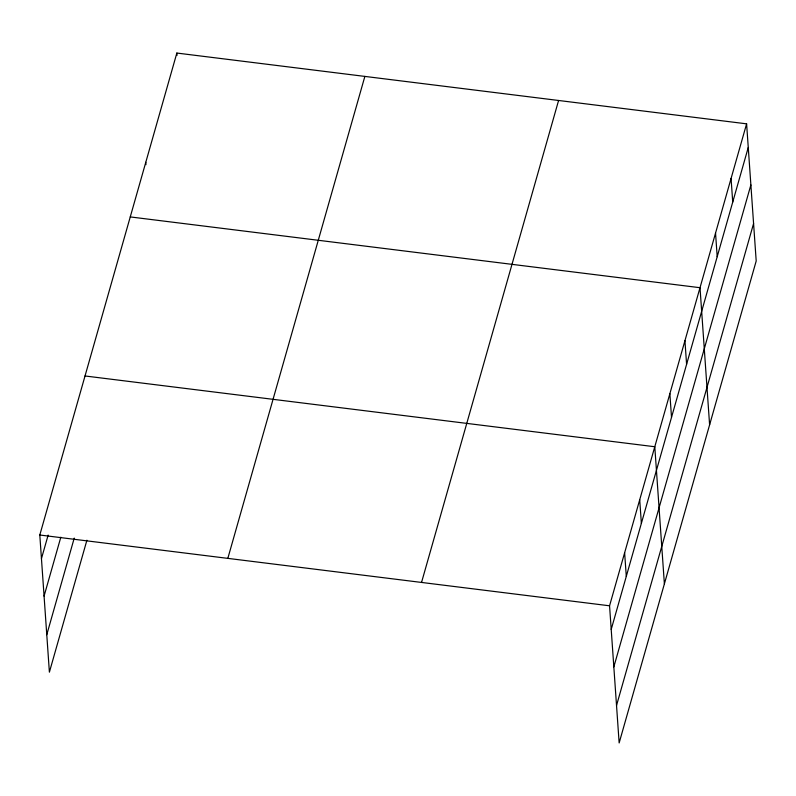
<?xml version="1.0" encoding="UTF-8"?>
<svg xmlns="http://www.w3.org/2000/svg" width="796" height="796" viewBox="0 0 796 796"><rect width="100%" height="100%" fill="white"/><g stroke="black" fill="none" stroke-linecap="round" stroke-linejoin="round"><path stroke-width="1.19" d="M86.913 540.215L49.392 672.162L39.8 535.012L176.851 53.053L746.608 123.838L756.2 260.988L619.149 742.947L609.557 605.796L746.608 123.838M41.452 558.643L48.148 535.081M44.069 596.105L60.824 537.2M46.775 634.701L74.237 538.096M227.825 558.374L364.866 76.416M421.542 582.433L558.593 100.475M611.209 629.427L748.26 147.469M613.835 666.889L750.877 184.931M616.532 705.485L753.583 223.527M130.255 216.92L700.012 287.704L709.604 424.855M85.023 375.971L654.79 446.745L664.381 583.896M39.8 535.012L609.557 605.796M731.076 178.463L732.728 202.094M715.544 233.079L717.196 256.71M684.938 340.718L686.59 364.349M669.864 393.731L671.516 417.363M639.715 499.769L641.367 523.4M624.631 552.782L626.293 576.413M176.851 53.053L177.011 55.422M145.787 162.294L145.947 164.663"/></g></svg>
